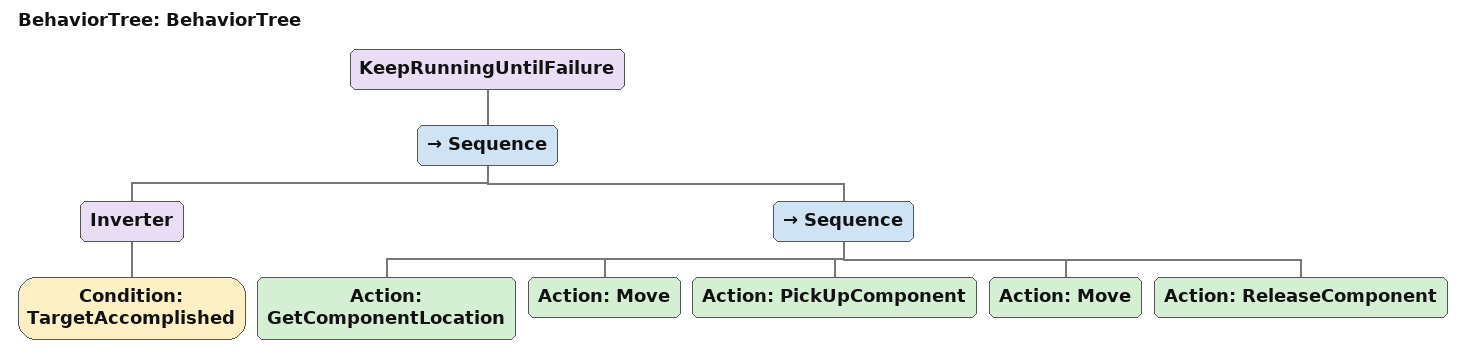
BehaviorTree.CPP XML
<?xml version="1.0"?>
<root main_tree_to_execute="BehaviorTree" BTCPP_format="4">
    <BehaviorTree ID="BehaviorTree">
        <KeepRunningUntilFailure>
            <Sequence>
                <Inverter>
                    <Condition ID="TargetAccomplished"/>
                </Inverter>
                <Sequence>
                    <Action ID="GetComponentLocation"/>
                    <Action ID="Move"/>
                    <Action ID="PickUpComponent"/>
                    <Action ID="Move"/>
                    <Action ID="ReleaseComponent"/>
                </Sequence>
            </Sequence>
        </KeepRunningUntilFailure>
    </BehaviorTree>
</root>
